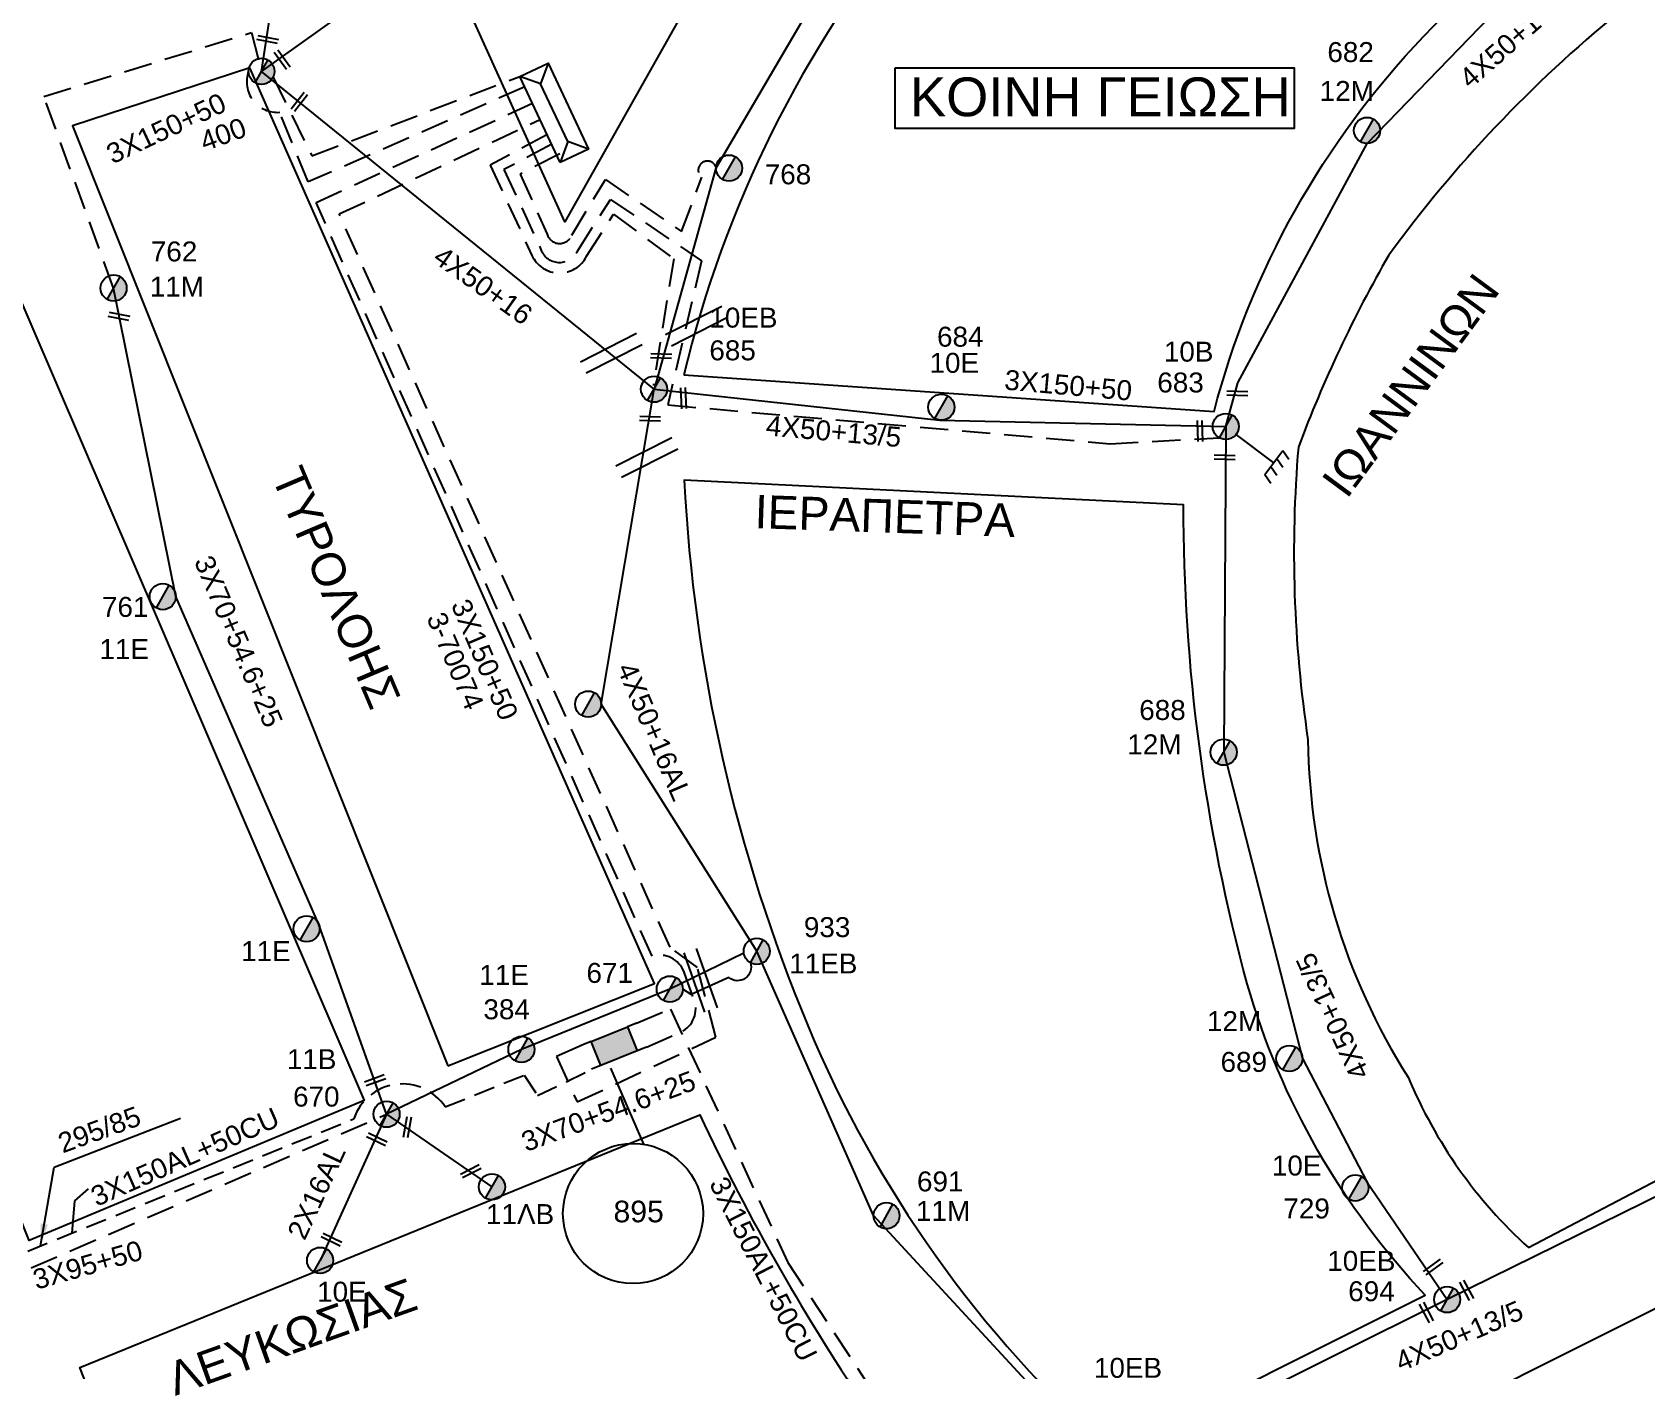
# Model space of a CAD drawing. Header units: millimetres. Extents: x 7453 to 9570, y 777 to 1872.
# Drawn here: x 7866.5 to 8012.1, y 1537.4 to 1658.1 of the extents above; entities that cross this region are included whole.
import ezdxf

# ---------------------------------------------------------------- set-up
doc = ezdxf.new("R2010")
doc.units = ezdxf.units.MM
doc.linetypes.add('DASHED', pattern=[19.05, 12.7, -6.35])
for name, color, linetype in [('Link Box 4 Διευθύνσεων', 7, 'Continuous'), ('Άγνωστα', 7, 'Continuous'), ('Γείωση', 7, 'Continuous'), ('Γυμνά εναέρια ΧΤ (1Φ)   2x16AL', 7, 'Continuous'), ('Γυμνά εναέρια ΧΤ (3Φ)   4x50AL', 7, 'Continuous'), ('Γυμνά εναέρια ΧΤ και ΦΟΠ (3Φ)   4x50+16AL', 7, 'Continuous'), ('Εναέρια παροχή ΧΤ 4x16', 7, 'SYN_LINE'), ('Επιγραφές - Σχήματα', 7, 'Continuous'), ('Καλώδια ΧΤ   3x150+50AL', 7, 'DASHED'), ('Καλώδια ΧΤ   3x150AL+50CU', 7, 'DASHED'), ('Καλώδια ΧΤ   3x95+50 AL XLPE', 7, 'DASHED'), ('Μηχανική τομή', 7, 'Continuous'), ('Στύλος ΦΜ', 7, 'Continuous'), ('Στύλος ΦΜ @ 1', 7, 'Continuous'), ('Συνεστραμμένα ΧΤ   3x70+54.6+25 AL', 7, 'SYN_LINE'), ('Τομή', 7, 'Continuous'), ('Υποσταθμός πόλεως', 7, 'Continuous'), ('Υπόβαθρο ΔΕΗ', 7, 'Continuous')]:
    doc.layers.add(name, color=color, linetype=linetype)
doc.styles.get("Standard").update_dxf_attribs({"font": 'ARIAL.TTF'})
doc.linetypes.add('SYN_LINE', pattern='A,0.5,-0.0001,["/\\/\\/\\/",Standard,S=0.1,R=0,X=0,Y=-0.05],-0.25', length=0.7501)
doc.dimstyles.new('ISO-25', dxfattribs={"dimtxt": 2.5, "dimasz": 2.5, "dimexe": 1.25, "dimexo": 0.625, "dimtad": 1, "dimtxsty": 'Standard', "dimcen": 2.5, "dimadec": 0, "dimazin": 0, "dimtfac": 1, "dimtmove": 0, "dimatfit": 3, "dimfxl": 1, "dimarcsym": 0})

# ---------------------------------------------------------------- blocks, each defined once
blk = doc.blocks.new('ΥΠΑΡΧΩΝ ΤΣΙΜΕΝΤΕΝΙΟΣ ΣΤΥΛΟΣ')
at = {"layer": 'Στύλος ΦΜ'}
blk.add_hatch(color=7, dxfattribs=at).paths.add_polyline_path([(-1.29, -2.28, 0.574793), (2.62, 0, 0.268822), (1.3, 2.27)])
at = {"layer": 'Στύλος ΦΜ', "color": 7}
blk.add_line((-1.29, -2.28), (1.3, 2.27), dxfattribs=at)
blk.add_circle((0, 0), 2.62, dxfattribs=at)
at = {"layer": 'Στύλος ΦΜ', "flags": 4}
for tag, p in [('ΑΡΙΘΜΟΣ', (-4.68, 8.05)), ('ΤΥΠΟΣ', (-4.91, 3.03))]:
    blk.add_attdef(tag, p, '', height=4, dxfattribs=at)
blk = doc.blocks.new('ΥΠΟΣΤΑΘΜΟΣ ΠΟΛΕΩΣ')
at = {"layer": 'Υποσταθμός πόλεως', "linetype": 'Continuous', "ltscale": 40}
blk.add_lwpolyline([(-8.57, 2.82), (8.57, 2.82), (8.57, -2.82), (-8.57, -2.82)], close=True, dxfattribs=at)
for points in [[(-5.75, 0), (-8.57, 2.82)], [(5.75, 0), (8.57, 2.82)], [(-8.57, -2.82), (-5.75, 0)], [(-5.75, 0), (5.75, 0)], [(8.57, -2.82), (5.75, 0)]]:
    blk.add_lwpolyline(points, dxfattribs=at)
at = {"layer": 'Υποσταθμός πόλεως', "linetype": 'SYN_LINE', "ltscale": 40, "flags": 1}
for tag, p in [('ΜΕΤΑΣΧΗΜΑΤΙΣΜΟΣ', (10.6, 2.39)), ('ΙΣΧΥΣ', (10.58, -0.41)), ('ΑΡΙΘΜΟΣ', (10.7, -3.13))]:
    blk.add_attdef(tag, p, '', height=1.8, dxfattribs=at)
blk = doc.blocks.new('LINK BOX 4 ΑΝΑΧΩΡΗΣΕΩΝ')
at = {"layer": 'Link Box 4 Διευθύνσεων', "ltscale": 40}
blk.add_hatch(color=256, dxfattribs=at).paths.add_polyline_path([(-3.54, 0), (-3.54, -4.67), (3.54, -4.67), (3.54, 0)])
for p, q in [((-3.54, 0), (-5.33, 0)), ((5.33, 0), (3.54, 0)), ((-3.54, -4.67), (-5.33, -4.67)), ((5.33, -4.67), (3.54, -4.67))]:
    blk.add_line(p, q, dxfattribs=at)
blk.add_lwpolyline([(-3.54, -4.67), (-3.54, 0), (3.54, 0), (3.54, -4.67)], close=True, dxfattribs=at)
blk = doc.blocks.new('ΤΟΜΗ')
at = {"layer": 'Τομή', "ltscale": 40}
for p, q in [((-5.68, 0), (5.68, 0)), ((5.68, -2.33), (-5.68, -2.33))]:
    blk.add_line(p, q, dxfattribs=at)
blk = doc.blocks.new('ΜΗΧΑΝΙΚΗ ΤΟΜΗ')
at = {"layer": 'Μηχανική τομή', "ltscale": 40}
for p, q in [((-1.89, 0.78), (1.89, 0.78)), ((1.89, 0), (-1.89, 0))]:
    blk.add_line(p, q, dxfattribs=at)
blk = doc.blocks.new('ΓΕΙΩΣΗ')
at = {"layer": 'Γείωση', "ltscale": 40}
for p, q in [((-2.34, 11.45), (-3, 9.45)), ((-0.34, 11.45), (-1, 9.45)), ((1.66, 11.45), (1, 9.45)), ((3.66, 11.45), (3, 9.45)), ((0, 9.45), (0, 0))]:
    blk.add_line(p, q, dxfattribs=at)
blk.add_lwpolyline([(-3, 9.45), (3, 9.45)], dxfattribs=at)

msp = doc.modelspace()

# ---------------------------------------------------------------- linework, layer by layer
at = {"layer": 'Άγνωστα', "color": 30}
msp.add_lwpolyline([(8008.5, 1723.35), (7986.07, 1710.95), (7975.45, 1701.84), (7964.02, 1691.53), (7940.55, 1666.96), (7928.19, 1645.84), (7922.6, 1625.89)], dxfattribs=at)
at = {"layer": 'Άγνωστα', "color": 1, "linetype": 'DASHED', "ltscale": 0.2}
msp.add_lwpolyline([(7888.22, 1654.04), (7891.72, 1646.95), (7910.49, 1654.11)], dxfattribs=at)
at = {"layer": 'Άγνωστα', "color": 27}
msp.add_lwpolyline([(7931.29, 1574.16, -0.764422), (7929.35, 1572.81), (7925.94, 1571.29), (7925.2, 1571.77)], format="xyb", dxfattribs=at)
at = {"layer": 'Γυμνά εναέρια ΧΤ (1Φ)   2x16AL', "color": 85}
msp.add_lwpolyline([(7898.46, 1560.48), (7892.46, 1547.29)], dxfattribs=at)
at = {"layer": 'Γυμνά εναέρια ΧΤ (1Φ)   2x16AL', "color": 85, "linetype": 'SYN_LINE', "ltscale": 15}
msp.add_lwpolyline([(7898.46, 1560.48), (7907.97, 1553.93)], dxfattribs=at)
at = {"layer": 'Γυμνά εναέρια ΧΤ (3Φ)   4x50AL', "color": 173}
msp.add_lwpolyline([(7974.21, 1622.53), (7975.28, 1626.47), (7986.95, 1648.06), (8003.57, 1665.24), (8026.09, 1679.48)], dxfattribs=at)
at = {"layer": 'Γυμνά εναέρια ΧΤ (3Φ)   4x50AL', "color": 133}
for points in [[(7922.6, 1625.89), (7948.4, 1623.1), (7974.21, 1622.53)], [(7974.21, 1622.53), (7974.01, 1593.14), (7981.12, 1565.51), (7986.93, 1554.37), (7994.18, 1543.76)], [(8029.68, 1561.23), (7994.18, 1543.76), (7963.34, 1528.41)]]:
    msp.add_lwpolyline(points, dxfattribs=at)
at = {"layer": 'Γυμνά εναέρια ΧΤ και ΦΟΠ (3Φ)   4x50+16AL', "color": 1}
for points in [[(7887.17, 1654.57), (7893.96, 1698.78)], [(7922.6, 1625.89), (7887.17, 1654.57)]]:
    msp.add_lwpolyline(points, dxfattribs=at)
at = {"layer": 'Γυμνά εναέρια ΧΤ και ΦΟΠ (3Φ)   4x50+16AL', "color": 27}
msp.add_lwpolyline([(7992.93, 1489.9), (7976.06, 1509.35), (7962.69, 1529.39), (7942.4, 1551.33), (7931.88, 1575.18), (7917.83, 1597.48), (7922.6, 1625.89)], dxfattribs=at)
at = {"layer": 'Εναέρια παροχή ΧΤ 4x16', "color": 1, "ltscale": 15}
msp.add_lwpolyline([(7887.17, 1654.57), (7900.96, 1664.38)], dxfattribs=at)
at = {"layer": 'Επιγραφές - Σχήματα', "color": 190, "ltscale": 0.1}
msp.add_lwpolyline([(7944.37, 1654.89), (7980.36, 1654.89), (7980.36, 1649.4), (7944.37, 1649.4)], close=True, dxfattribs=at)
at = {"layer": 'Επιγραφές - Σχήματα', "ltscale": 20}
msp.add_lwpolyline([(7918.68, 1564.63), (7921.66, 1557.77)], dxfattribs=at)
msp.add_circle((7920.7, 1551.52), 6.32, dxfattribs=at)
at = {"layer": 'Καλώδια ΧΤ   3x150+50AL', "color": 85, "ltscale": 0.2}
msp.add_lwpolyline([(7873.82, 1635.02), (7873.82, 1635.02), (7867.53, 1652.29), (7886.28, 1658.07), (7887.17, 1654.57)], dxfattribs=at)
msp.add_lwpolyline([(7910.93, 1653.18), (7891.39, 1644.59), (7888.82, 1650.88, -0.54178), (7885.99, 1654.57, 3.255026)], format="xyb", dxfattribs=at)
at = {"layer": 'Καλώδια ΧΤ   3x150+50AL', "color": 27, "ltscale": 0.2}
msp.add_lwpolyline([(7921.91, 1566.53), (7925.2, 1568, 0.405553), (7926.09, 1571.09), (7925.31, 1573.29, 0.401528), (7922.42, 1574.73), (7892.09, 1642.74), (7911.63, 1651.69)], format="xyb", dxfattribs=at)
at = {"layer": 'Καλώδια ΧΤ   3x150+50AL', "color": 5, "ltscale": 0.2}
msp.add_lwpolyline([(7916.1, 1566.7), (7913.8, 1565.7), (7915.66, 1561.59), (7928.19, 1567.42), (7926.52, 1573.72), (7924.04, 1575.54), (7894.19, 1641.7), (7912.32, 1650.24)], dxfattribs=at)
at = {"layer": 'Καλώδια ΧΤ   3x150+50AL', "color": 133, "ltscale": 0.2}
msp.add_lwpolyline([(7912.92, 1648.84), (7907.81, 1646.11), (7911.58, 1637.96, 0.629559), (7916.51, 1637.9), (7918.94, 1641.68), (7924.37, 1637.66), (7922.54, 1626.23), (7922.54, 1626.23), (7922.54, 1626.23)], format="xyb", dxfattribs=at)
at = {"layer": 'Καλώδια ΧΤ   3x150+50AL', "color": 173, "ltscale": 0.2}
msp.add_lwpolyline([(7913.37, 1648), (7909.05, 1645.7), (7912.45, 1638.36, 0.638893), (7915.68, 1638.36), (7918.67, 1643.02), (7926.88, 1637.48), (7923.83, 1624.47), (7963.76, 1620.97), (7973.62, 1621.51)], format="xyb", dxfattribs=at)
at = {"layer": 'Καλώδια ΧΤ   3x150+50AL', "color": 30, "ltscale": 0.2}
for points in [[(7914.1, 1647.13), (7910.53, 1645.3), (7912.95, 1639.87)], [(7915.17, 1639.79), (7918.21, 1644.82), (7925.08, 1640.11), (7926.9, 1645.01)]]:
    msp.add_lwpolyline(points, dxfattribs=at)
for centre, radius, start, end in [((7927.41, 1645.65), 0.821, 17.0569, 231.3591), ((7914.08, 1640.21), 1.17, 196.7159, 339.0117)]:
    msp.add_arc(centre, radius, start, end, dxfattribs=at)
at = {"layer": 'Καλώδια ΧΤ   3x150AL+50CU', "color": 5, "ltscale": 0.2}
msp.add_lwpolyline([(7921.03, 1568.7), (7924.08, 1569.97), (7934.67, 1547.11), (7946.22, 1529.59), (7956.79, 1515.48)], dxfattribs=at)
at = {"layer": 'Καλώδια ΧΤ   3x150AL+50CU', "color": 6, "ltscale": 0.15}
msp.add_lwpolyline([(7853.18, 1548.87), (7854.34, 1549.74, -0.620742), (7856.06, 1548.88), (7858.13, 1544.91), (7895.5, 1560.07, -0.622523), (7903.75, 1561.14), (7910.89, 1564.01), (7912.09, 1562.16), (7916.97, 1564.53)], format="xyb", dxfattribs=at)
at = {"layer": 'Καλώδια ΧΤ   3x95+50 AL XLPE', "color": 30, "ltscale": 0.2}
msp.add_lwpolyline([(7853.39, 1548.43), (7854.6, 1548.84), (7856.99, 1544.04, 0.499618), (7859.38, 1543.6), (7898.46, 1560.48)], format="xyb", dxfattribs=at)
at = {"layer": 'Συνεστραμμένα ΧΤ   3x70+54.6+25 AL', "color": 85, "ltscale": 15}
msp.add_lwpolyline([(7930.71, 1575), (7924.03, 1571.77), (7910.64, 1566.33), (7898.46, 1560.48), (7892.35, 1577.61), (7879.44, 1607.18), (7873.82, 1635.02)], dxfattribs=at)
at = {"layer": 'Υπόβαθρο ΔΕΗ'}
for points in [[(7988.35, 1765.08), (8002.71, 1732.43), (7975.68, 1711), (7936.47, 1679.9), (7914.55, 1640.99), (7895.21, 1683.71), (7988.35, 1765.08)], [(7903.98, 1564.84), (7922.65, 1572.29), (7886.11, 1654.89), (7870.12, 1649.66), (7903.98, 1564.84)], [(7863.96, 1637.3), (7896.45, 1561.72), (7866.2, 1549.08), (7836.48, 1623.7), (7863.96, 1637.3)], [(7994.11, 1491.44), (8016.55, 1498.12), (8053.84, 1508.37), (8031.33, 1552.12), (7970.35, 1521.6), (7994.11, 1491.44)]]:
    msp.add_lwpolyline(points, dxfattribs=at)
for points in [[(7925.29, 1627.18), (7973.14, 1623.89, -0.126943), (7992.07, 1657.75, -0.101133), (8025.15, 1680.54), (8008.82, 1721.56, 0.034543), (7975.94, 1696.83, 0.035098), (7945.95, 1668.76, 0.11326), (7925.29, 1627.18, 0.694408)], [(8001.51, 1548.45), (8028.03, 1562.36, -0.12574), (8023.67, 1587.36, -0.125283), (8030.67, 1609.49, -0.105342), (8048.07, 1626.68), (8028.85, 1670.95, 0.094312), (8009.62, 1659.85, 0.064025), (7988.92, 1638, 0.040658), (7980.75, 1620.67, 0.058333), (7981.62, 1594.26, 0.139965), (7990.67, 1563.81, 0.109852), (8001.51, 1548.45, 59.67813)], [(7963.9, 1529.98), (7992.2, 1544.15, -0.119204), (7976.13, 1572.26, -0.066734), (7970.39, 1615.47), (7925.32, 1617.7, 0.086219), (7936.47, 1568.48, 0.111931), (7963.9, 1529.98, 2.565691)], [(7979.28, 1487.02), (7902.56, 1457), (7870.76, 1537.63), (7926.73, 1560.42, 0.040043), (7942.18, 1533.37, 0.030385), (7967.16, 1500.96, -0.025389), (7979.28, 1487.02, 2.471478)]]:
    msp.add_lwpolyline(points, format="xyb", dxfattribs=at)

# ---------------------------------------------------------------- block references
at = {"layer": 'Link Box 4 Διευθύνσεων', "xscale": 0.5000000000000039, "yscale": 0.5000000000000039, "zscale": 0.5000000000000039, "rotation": 22.04367982051938}
msp.add_blockref('LINK BOX 4 ΑΝΑΧΩΡΗΣΕΩΝ', (7918.56, 1567.7), dxfattribs=at)
at = {"layer": 'Γείωση', "xscale": 0.4499999999998577, "yscale": 0.4499999999998577, "zscale": 0.4499999999998577, "rotation": 232.876256661022}
msp.add_blockref('ΓΕΙΩΣΗ', (7975.14, 1621.82), dxfattribs=at)
at = {"layer": 'Μηχανική τομή'}
for p, xscale, yscale, zscale, rotation in [((7887.69, 1657.25), 0.4999999999997571, 0.4999999999997571, 0.4999999999997571, 349.0421068150538), ((7888.88, 1655.51), 0.4999999999997841, 0.4999999999997841, 0.4999999999997841, 305.7960311015611), ((7890.73, 1651.7), 0.4999999999997299, 0.4999999999997299, 0.4999999999997299, 51.72757572419225), ((7874.27, 1632.27), 0.4999999999997625, 0.4999999999997625, 0.4999999999997625, 349.0421068150506), ((7923.25, 1629.09), 0.4999999999996749, 0.4999999999996749, 0.4999999999996749, 178.1293389397497), ((7925.45, 1625.09), 0.4999999999997344, 0.4999999999997344, 0.4999999999997344, 92.12272910884664), ((7975.25, 1625.72), 0.4999999999996749, 0.4999999999996749, 0.4999999999996749, 178.1293389397497), ((7922.25, 1623.43), 0.4999999999996749, 0.4999999999996749, 0.4999999999996749, 178.1293389397497), ((7972.06, 1622.13), 0.499999999999735, 0.499999999999735, 0.499999999999735, 92.12272910884826), ((7974.11, 1619.93), 0.4999999999997033, 0.4999999999997033, 0.4999999999997033, 178.1293389397499), ((7897.49, 1563.36), 0.4999999999999142, 0.4999999999999142, 0.4999999999999142, 20.14018100479642), ((7900.14, 1559.35), 0.5000000000000364, 0.5000000000000364, 0.5000000000000364, 259.9666276374906), ((7897.5, 1558.04), 0.4999999999999333, 0.4999999999999333, 0.4999999999999333, 334.1532476163976), ((7906.14, 1555.16), 0.4999999999999175, 0.4999999999999175, 0.4999999999999175, 26.90664696949336), ((7893.41, 1549), 0.4999999999999333, 0.4999999999999333, 0.4999999999999333, 334.1532476163976), ((7993.03, 1546.54), 0.4999999999998419, 0.4999999999998419, 0.4999999999998419, 35.7842074355569), ((7995.76, 1544.5), 0.4999999999998876, 0.4999999999998876, 0.4999999999998876, 298.0362376436686), ((7992.13, 1542.5), 0.4999999999998876, 0.4999999999998876, 0.4999999999998876, 298.0362376436686)]:
    msp.add_blockref('ΜΗΧΑΝΙΚΗ ΤΟΜΗ', p, dxfattribs=dict(at, xscale=xscale, yscale=yscale, zscale=zscale, rotation=rotation))
at = {"layer": 'Στύλος ΦΜ @ 1', "ltscale": 40}
ref = msp.add_blockref('ΥΠΑΡΧΩΝ ΤΣΙΜΕΝΤΕΝΙΟΣ ΣΤΥΛΟΣ', (7986.95, 1649.24), dxfattribs=dict(at, xscale=0.4499999999998181, yscale=0.4499999999998181, zscale=0.4499999999998181))
ref.add_attrib('ΤΥΠΟΣ', '12Μ', (7982.67, 1651.9), dxfattribs={"layer": 'Στύλος ΦΜ', "height": 1.8, "flags": 4})
ref.add_attrib('ΑΡΙΘΜΟΣ', '682', (7983.37, 1655.41), dxfattribs={"layer": 'Στύλος ΦΜ', "height": 1.8, "flags": 4})
at = {"layer": 'Στύλος ΦΜ @ 1', "ltscale": 40, "xscale": 0.4499999999998181, "yscale": 0.4499999999998181, "zscale": 0.4499999999998181}
for p in [(7887.17, 1654.57), (7916.65, 1597.48)]:
    msp.add_blockref('ΥΠΑΡΧΩΝ ΤΣΙΜΕΝΤΕΝΙΟΣ ΣΤΥΛΟΣ', p, dxfattribs=at)
at = {"layer": 'Στύλος ΦΜ @ 1', "ltscale": 40}
ref = msp.add_blockref('ΥΠΑΡΧΩΝ ΤΣΙΜΕΝΤΕΝΙΟΣ ΣΤΥΛΟΣ', (7929.37, 1645.84), dxfattribs=dict(at, xscale=0.4499999999998181, yscale=0.4499999999998181, zscale=0.4499999999998181))
ref.add_attrib('ΑΡΙΘΜΟΣ', '768', (7932.59, 1644.38), dxfattribs={"layer": 'Στύλος ΦΜ', "height": 1.8, "flags": 4})
ref = msp.add_blockref('ΥΠΑΡΧΩΝ ΤΣΙΜΕΝΤΕΝΙΟΣ ΣΤΥΛΟΣ', (7873.82, 1635.02), dxfattribs=dict(at, xscale=0.4499999999998181, yscale=0.4499999999998181, zscale=0.4499999999998181))
ref.add_attrib('ΤΥΠΟΣ', '11Μ', (7877.09, 1634.25), dxfattribs={"layer": 'Στύλος ΦΜ', "height": 1.8, "flags": 4})
ref.add_attrib('ΑΡΙΘΜΟΣ', '762', (7877.18, 1637.42), dxfattribs={"layer": 'Στύλος ΦΜ', "height": 1.8, "flags": 4})
ref = msp.add_blockref('ΥΠΑΡΧΩΝ ΤΣΙΜΕΝΤΕΝΙΟΣ ΣΤΥΛΟΣ', (7922.6, 1625.89), dxfattribs=dict(at, xscale=0.4499999999998181, yscale=0.4499999999998181, zscale=0.4499999999998181))
ref.add_attrib('ΤΥΠΟΣ', '10ΕΒ', (7927.59, 1631.45), dxfattribs={"layer": 'Στύλος ΦΜ', "height": 1.8, "flags": 4})
ref.add_attrib('ΑΡΙΘΜΟΣ', '685', (7927.59, 1628.5), dxfattribs={"layer": 'Στύλος ΦΜ', "height": 1.8, "flags": 4})
ref = msp.add_blockref('ΥΠΑΡΧΩΝ ΤΣΙΜΕΝΤΕΝΙΟΣ ΣΤΥΛΟΣ', (7948.53, 1624.27), dxfattribs=dict(at, xscale=0.4499999999998181, yscale=0.4499999999998181, zscale=0.4499999999998181))
ref.add_attrib('ΤΥΠΟΣ', '10Ε', (7947.46, 1627.37), dxfattribs={"layer": 'Στύλος ΦΜ', "height": 1.8, "flags": 4})
ref.add_attrib('ΑΡΙΘΜΟΣ', '684', (7948.14, 1629.73), dxfattribs={"layer": 'Στύλος ΦΜ', "height": 1.8, "flags": 4})
ref = msp.add_blockref('ΥΠΑΡΧΩΝ ΤΣΙΜΕΝΤΕΝΙΟΣ ΣΤΥΛΟΣ', (7974.2, 1622.53), dxfattribs=dict(at, xscale=0.4499999999998181, yscale=0.4499999999998181, zscale=0.4499999999998181))
ref.add_attrib('ΤΥΠΟΣ', '10Β', (7968.61, 1628.38), dxfattribs={"layer": 'Στύλος ΦΜ', "height": 1.8, "flags": 4})
ref.add_attrib('ΑΡΙΘΜΟΣ', '683', (7968.02, 1625.6), dxfattribs={"layer": 'Στύλος ΦΜ', "height": 1.8, "flags": 4})
ref = msp.add_blockref('ΥΠΑΡΧΩΝ ΤΣΙΜΕΝΤΕΝΙΟΣ ΣΤΥΛΟΣ', (7878.26, 1607.18), dxfattribs=dict(at, xscale=0.4499999999998181, yscale=0.4499999999998181, zscale=0.4499999999998181))
ref.add_attrib('ΤΥΠΟΣ', '11Ε', (7872.54, 1601.55), dxfattribs={"layer": 'Στύλος ΦΜ', "height": 1.8, "flags": 4})
ref.add_attrib('ΑΡΙΘΜΟΣ', '761', (7872.77, 1605.35), dxfattribs={"layer": 'Στύλος ΦΜ', "height": 1.8, "flags": 4})
ref = msp.add_blockref('ΥΠΑΡΧΩΝ ΤΣΙΜΕΝΤΕΝΙΟΣ ΣΤΥΛΟΣ', (7974.01, 1593.14), dxfattribs=dict(at, xscale=0.4499999999998181, yscale=0.4499999999998181, zscale=0.4499999999998181))
ref.add_attrib('ΤΥΠΟΣ', '12Μ', (7965.31, 1592.95), dxfattribs={"layer": 'Στύλος ΦΜ', "height": 1.8, "flags": 4})
ref.add_attrib('ΑΡΙΘΜΟΣ', '688', (7966.39, 1596.05), dxfattribs={"layer": 'Στύλος ΦΜ', "height": 1.8, "flags": 4})
ref = msp.add_blockref('ΥΠΑΡΧΩΝ ΤΣΙΜΕΝΤΕΝΙΟΣ ΣΤΥΛΟΣ', (7891.24, 1577.21), dxfattribs=dict(at, xscale=0.4499999999998181, yscale=0.4499999999998181, zscale=0.4499999999998181))
ref.add_attrib('ΤΥΠΟΣ', '11Ε', (7885.33, 1574.3), dxfattribs={"layer": 'Στύλος ΦΜ', "height": 1.8, "flags": 4})
ref = msp.add_blockref('ΥΠΑΡΧΩΝ ΤΣΙΜΕΝΤΕΝΙΟΣ ΣΤΥΛΟΣ', (7931.87, 1575.18), dxfattribs=dict(at, xscale=0.4499999999998181, yscale=0.4499999999998181, zscale=0.4499999999998181))
ref.add_attrib('ΤΥΠΟΣ', '11ΕΒ', (7934.8, 1573.18), dxfattribs={"layer": 'Στύλος ΦΜ', "height": 1.8, "flags": 4})
ref.add_attrib('ΑΡΙΘΜΟΣ', '933', (7936.12, 1576.46), dxfattribs={"layer": 'Στύλος ΦΜ', "height": 1.8, "flags": 4})
ref = msp.add_blockref('ΥΠΑΡΧΩΝ ΤΣΙΜΕΝΤΕΝΙΟΣ ΣΤΥΛΟΣ', (7910.63, 1566.33), dxfattribs=dict(at, xscale=0.4499999999998181, yscale=0.4499999999998181, zscale=0.4499999999998181))
ref.add_attrib('ΤΥΠΟΣ', '11Ε', (7906.83, 1572.15), dxfattribs={"layer": 'Στύλος ΦΜ', "height": 1.8, "flags": 4})
ref.add_attrib('ΑΡΙΘΜΟΣ', '384', (7907.2, 1569.05), dxfattribs={"layer": 'Στύλος ΦΜ', "height": 1.8, "flags": 4})
ref = msp.add_blockref('ΥΠΑΡΧΩΝ ΤΣΙΜΕΝΤΕΝΙΟΣ ΣΤΥΛΟΣ', (7924.02, 1571.77), dxfattribs=dict(at, xscale=0.4499999999998181, yscale=0.4499999999998181, zscale=0.4499999999998181))
ref.add_attrib('ΑΡΙΘΜΟΣ', '671', (7916.5, 1572.33), dxfattribs={"layer": 'Στύλος ΦΜ', "height": 1.8, "flags": 4})
ref = msp.add_blockref('ΥΠΑΡΧΩΝ ΤΣΙΜΕΝΤΕΝΙΟΣ ΣΤΥΛΟΣ', (7979.94, 1565.51), dxfattribs=dict(at, xscale=0.4499999999998181, yscale=0.4499999999998181, zscale=0.4499999999998181))
ref.add_attrib('ΤΥΠΟΣ', '12Μ', (7972.5, 1567.98), dxfattribs={"layer": 'Στύλος ΦΜ', "height": 1.8, "flags": 4})
ref.add_attrib('ΑΡΙΘΜΟΣ', '689', (7973.73, 1564.3), dxfattribs={"layer": 'Στύλος ΦΜ', "height": 1.8, "flags": 4})
ref = msp.add_blockref('ΥΠΑΡΧΩΝ ΤΣΙΜΕΝΤΕΝΙΟΣ ΣΤΥΛΟΣ', (7898.46, 1560.48), dxfattribs=dict(at, xscale=0.4499999999998181, yscale=0.4499999999998181, zscale=0.4499999999998181))
ref.add_attrib('ΤΥΠΟΣ', '11Β', (7889.46, 1564.55), dxfattribs={"layer": 'Στύλος ΦΜ', "height": 1.8, "flags": 4})
ref.add_attrib('ΑΡΙΘΜΟΣ', '670', (7890.02, 1561.17), dxfattribs={"layer": 'Στύλος ΦΜ', "height": 1.8, "flags": 4})
ref = msp.add_blockref('ΥΠΑΡΧΩΝ ΤΣΙΜΕΝΤΕΝΙΟΣ ΣΤΥΛΟΣ', (7985.89, 1553.83), dxfattribs=dict(at, xscale=0.4499999999998181, yscale=0.4499999999998181, zscale=0.4499999999998181))
ref.add_attrib('ΤΥΠΟΣ', '10Ε', (7978.36, 1554.95), dxfattribs={"layer": 'Στύλος ΦΜ', "height": 1.8, "flags": 4})
ref.add_attrib('ΑΡΙΘΜΟΣ', '729', (7979.4, 1551.08), dxfattribs={"layer": 'Στύλος ΦΜ', "height": 1.8, "flags": 4})
ref = msp.add_blockref('ΥΠΑΡΧΩΝ ΤΣΙΜΕΝΤΕΝΙΟΣ ΣΤΥΛΟΣ', (7943.58, 1551.33), dxfattribs=dict(at, xscale=0.4499999999998181, yscale=0.4499999999998181, zscale=0.4499999999998181))
ref.add_attrib('ΤΥΠΟΣ', '11Μ', (7946.24, 1550.86), dxfattribs={"layer": 'Στύλος ΦΜ', "height": 1.8, "flags": 4})
ref.add_attrib('ΑΡΙΘΜΟΣ', '691', (7946.33, 1553.52), dxfattribs={"layer": 'Στύλος ΦΜ', "height": 1.8, "flags": 4})
ref = msp.add_blockref('ΥΠΑΡΧΩΝ ΤΣΙΜΕΝΤΕΝΙΟΣ ΣΤΥΛΟΣ', (7907.97, 1553.93), dxfattribs=dict(at, xscale=0.4499999999998181, yscale=0.4499999999998181, zscale=0.4499999999998181))
ref.add_attrib('ΤΥΠΟΣ', '11ΛΒ', (7907.43, 1550.57), dxfattribs={"layer": 'Στύλος ΦΜ', "height": 1.8, "flags": 4})
ref = msp.add_blockref('ΥΠΑΡΧΩΝ ΤΣΙΜΕΝΤΕΝΙΟΣ ΣΤΥΛΟΣ', (7892.46, 1547.29), dxfattribs=dict(at, xscale=0.4499999999998181, yscale=0.4499999999998181, zscale=0.4499999999998181))
ref.add_attrib('ΤΥΠΟΣ', '10Ε', (7892.19, 1543.57), dxfattribs={"layer": 'Στύλος ΦΜ', "height": 1.8, "flags": 4})
ref = msp.add_blockref('ΥΠΑΡΧΩΝ ΤΣΙΜΕΝΤΕΝΙΟΣ ΣΤΥΛΟΣ', (7994.18, 1543.76), dxfattribs=dict(at, xscale=0.4499999999998181, yscale=0.4499999999998181, zscale=0.4499999999998181))
ref.add_attrib('ΤΥΠΟΣ', '10ΕΒ', (7983.36, 1546.35), dxfattribs={"layer": 'Στύλος ΦΜ', "height": 1.8, "flags": 4})
ref.add_attrib('ΑΡΙΘΜΟΣ', '694', (7985.25, 1543.61), dxfattribs={"layer": 'Στύλος ΦΜ', "height": 1.8, "flags": 4})
ref = msp.add_blockref('ΥΠΑΡΧΩΝ ΤΣΙΜΕΝΤΕΝΙΟΣ ΣΤΥΛΟΣ', (7963.34, 1528.41), dxfattribs=dict(at, xscale=0.4499999999998181, yscale=0.4499999999998181, zscale=0.4499999999998181))
ref.add_attrib('ΤΥΠΟΣ', '10ΕΒ', (7962.3, 1536.7), dxfattribs={"layer": 'Στύλος ΦΜ', "height": 1.8, "flags": 4})
ref.add_attrib('ΑΡΙΘΜΟΣ', '692', (7963.54, 1533.47), dxfattribs={"layer": 'Στύλος ΦΜ', "height": 1.8, "flags": 4})
at = {"layer": 'Τομή'}
for p, xscale, yscale, zscale, rotation in [((7926.18, 1632.11), 0.5000000000001004, 0.5000000000001004, 0.5000000000001004, 26.85103523348034), ((7918.48, 1629.66), 0.5000000000001004, 0.5000000000001004, 0.5000000000001004, 26.85103523348034), ((7921.68, 1620.25), 0.5000000000001004, 0.5000000000001004, 0.5000000000001004, 26.85103523348034), ((7927.35, 1572.76), 0.5000000000000029, 0.5000000000000029, 0.5000000000000029, 289.38730503215)]:
    msp.add_blockref('ΤΟΜΗ', p, dxfattribs=dict(at, xscale=xscale, yscale=yscale, zscale=zscale, rotation=rotation))
at = {"layer": 'Υποσταθμός πόλεως', "xscale": 0.5000000000000343, "yscale": 0.5000000000000343, "zscale": 0.5000000000000343, "rotation": 115.227806184541}
msp.add_blockref('ΥΠΟΣΤΑΘΜΟΣ ΠΟΛΕΩΣ', (7913.59, 1650.83), dxfattribs=at)

# ---------------------------------------------------------------- texts
at = {"layer": 'Γυμνά εναέρια ΧΤ (1Φ)   2x16AL', "insert": (7889.43, 1549.77), "char_height": 1.8, "width": 36.4294, "attachment_point": 1, "rotation": 65.1709}
msp.add_mtext('2X16AL', dxfattribs=at)
at = {"layer": 'Γυμνά εναέρια ΧΤ (3Φ)   4x50AL', "char_height": 1.8, "width": 36.4294, "attachment_point": 1}
for insert, rotation in [((7995.08, 1654.28), 41.274), ((7932.8, 1623.53), 354.953), ((7985.59, 1563.38), 114.8823), ((7989.29, 1538.88), 23.4348)]:
    msp.add_mtext('4X50+13/5', dxfattribs=dict(at, insert=insert, rotation=rotation))
at = {"layer": 'Γυμνά εναέρια ΧΤ και ΦΟΠ (3Φ)   4x50+16AL', "char_height": 1.8, "width": 36.4294, "attachment_point": 1}
for s, insert, rotation in [('4X50+16', (7903.56, 1638.93), 324.6039), ('4X50+16AL', (7920.87, 1601.44), 293.0237)]:
    msp.add_mtext(s, dxfattribs=dict(at, insert=insert, rotation=rotation))
at = {"layer": 'Επιγραφές - Σχήματα', "color": 190, "insert": (7945.7, 1654.02), "char_height": 3.5, "width": 35.1311, "attachment_point": 1}
msp.add_mtext('KOINH ΓΕΙΩΣΗ', dxfattribs=at)
at = {"layer": 'Επιγραφές - Σχήματα', "attachment_point": 1}
for s, insert, char_height, width, rotation in [('400', (7881.42, 1649.02), 1.8, 36.4294, 19.9719), ('ΙΩΑΝΝΙΝΩΝ', (7982.7, 1617.68), 3, 36.4294, 53.5953), ('TYPOΛOHΣ', (7890.79, 1619.22), 3, 36.4294, 293.0237), ('IEPAΠETPA', (7931.74, 1616.36), 3, 36.4294, 358.0429), ('3-70074', (7903.69, 1605.98), 1.8, 36.4294, 293.0237), ('295/85', (7868.61, 1558.63), 1.8, 36.4294, 19.9719), ('ΛΕΥΚΩΣΙΑΣ', (7878.36, 1537.88), 3, 51.0779, 19.6427)]:
    msp.add_mtext(s, dxfattribs=dict(at, insert=insert, char_height=char_height, width=width, rotation=rotation))
at = {"layer": 'Επιγραφές - Σχήματα', "insert": (7918.94, 1552.68), "char_height": 1.949, "width": 16.2172, "attachment_point": 1}
msp.add_mtext('895', dxfattribs=at)
at = {"layer": 'Καλώδια ΧΤ   3x150+50AL', "char_height": 1.8, "width": 36.4294, "attachment_point": 1}
for insert, rotation in [((7872.96, 1647.8), 25.1508), ((7954.32, 1627.66), 354.953), ((7905.9, 1607.16), 293.0237)]:
    msp.add_mtext('3X150+50', dxfattribs=dict(at, insert=insert, rotation=rotation))
at = {"layer": 'Καλώδια ΧΤ   3x150AL+50CU', "char_height": 1.8, "width": 36.4294, "attachment_point": 1}
for insert, rotation in [((7871.56, 1553.76), 23.9025), ((7929.14, 1555.05), 296.9512)]:
    msp.add_mtext('3X150AL+50CU', dxfattribs=dict(at, insert=insert, rotation=rotation))
at = {"layer": 'Καλώδια ΧΤ   3x95+50 AL XLPE', "insert": (7866.36, 1546.37), "char_height": 1.8, "width": 36.4294, "attachment_point": 1, "rotation": 15.9002}
msp.add_mtext('3X95+50', dxfattribs=at)
at = {"layer": 'Συνεστραμμένα ΧΤ   3x70+54.6+25 AL', "char_height": 1.8, "width": 36.4294, "attachment_point": 1}
for insert, rotation in [((7882.71, 1611.09), 293.0237), ((7910.43, 1558.75), 20.2378)]:
    msp.add_mtext('3X70+54.6+25', dxfattribs=dict(at, insert=insert, rotation=rotation))

# ---------------------------------------------------------------- leaders
at = {"layer": 'Επιγραφές - Σχήματα'}
for points, override in [([(7867.22, 1548.6), (7868.47, 1555.71), (7879.87, 1560.13)], {"dimasz": 2, "dimgap": 0.625, "dimtad": 0}), ([(7870.08, 1549.75), (7870.31, 1552.66), (7871.56, 1553.76)], {"dimasz": 0.5, "dimgap": 0.625, "dimtad": 0})]:
    msp.add_leader(points, dimstyle='ISO-25', override=override, dxfattribs=at)

doc.saveas('drawing.dxf')
